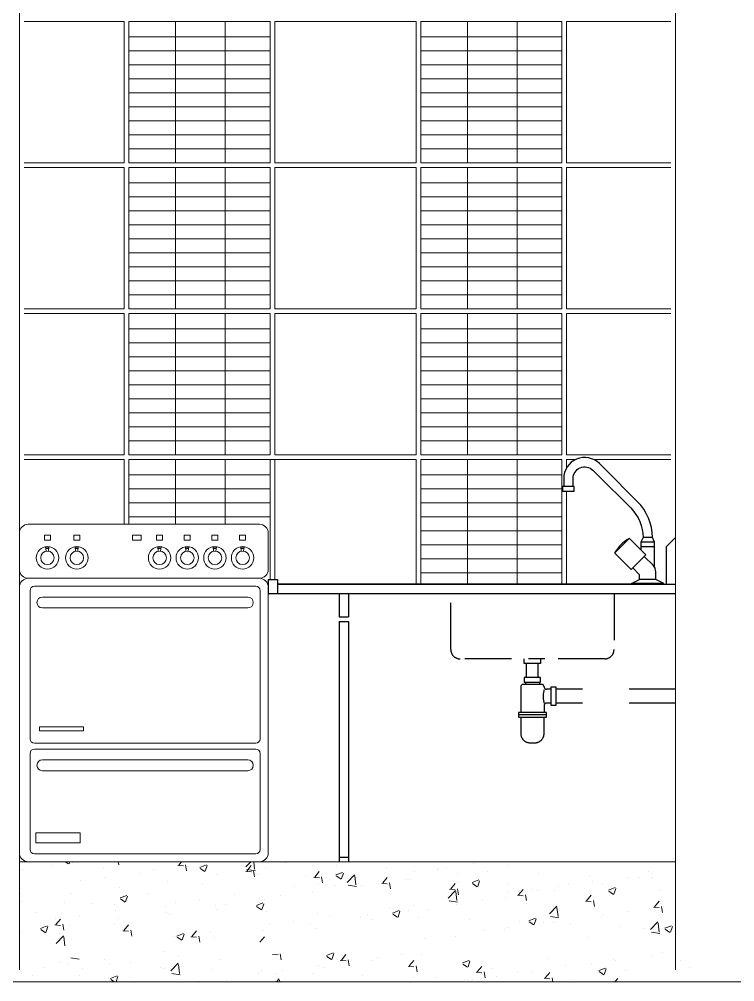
# Model space of a CAD drawing. Extents: x 1270 to 1442, y 932 to 1016.
# Drawn here: x 1409.4 to 1410.934, y 993.552 to 995.616 of the extents above; entities that cross this region are included whole.
import ezdxf

# ---------------------------------------------------------------- set-up
doc = ezdxf.new("R2010")
doc.units = 0
doc.header["$MEASUREMENT"] = 0
doc.linetypes.add('HIDDEN2', pattern=[4.7625, 3.175, -1.5875])
doc.layers.add('arquitecturapasito', color=252, linetype='Continuous', lineweight=5)

msp = doc.modelspace()

# ---------------------------------------------------------------- linework, layer by layer
for p, q in [((1410.7067, 994.5019), (1410.679, 994.4742)), ((1410.7572, 994.5047), (1410.7372, 994.5047)), ((1410.8072, 994.5047), (1410.7872, 994.4847)), ((1410.7622, 994.4947), (1410.7322, 994.4947)), ((1410.7622, 994.4847), (1410.7322, 994.4847)), ((1410.7872, 994.4847), (1410.7872, 994.4047)), ((1409.9336, 994.4147), (1409.9336, 994.3847)), ((1409.9336, 994.4147), (1409.9536, 994.4147)), ((1409.9536, 994.4147), (1409.9536, 994.3847)), ((1409.9536, 994.4047), (1410.8072, 994.4047)), ((1410.7822, 994.4067), (1410.7122, 994.4067)), ((1410.7647, 994.4147), (1410.7297, 994.4147)), ((1409.9336, 994.3847), (1410.8072, 994.3847)), ((1410.0854, 994.3847), (1410.0854, 994.3347)), ((1410.1054, 994.3847), (1410.1054, 994.3347)), ((1410.0854, 994.3247), (1410.0854, 993.8096)), ((1410.1054, 994.3247), (1410.1054, 993.8096)), ((1410.0854, 993.8196), (1410.1054, 993.8196)), ((1410.0854, 993.8196), (1410.0854, 993.8096)), ((1410.1054, 993.8196), (1410.1054, 993.8096))]:
    msp.add_line(p, q)
at = {"linetype": 'HIDDEN2', "ltscale": 0.02}
for p, q in [((1410.4876, 994.2047), (1410.4876, 994.2347)), ((1410.5092, 994.2447), (1410.4917, 994.2447)), ((1410.5267, 994.2447), (1410.5092, 994.2447)), ((1410.5126, 994.2047), (1410.5126, 994.2347)), ((1410.4851, 994.1947), (1410.4851, 994.1897)), ((1410.5151, 994.1947), (1410.5151, 994.1897)), ((1410.5251, 994.1847), (1410.5251, 994.1847)), ((1410.5251, 994.1847), (1410.5251, 994.1847)), ((1410.8072, 994.1797), (1410.5501, 994.1797)), ((1410.8072, 994.1497), (1410.5501, 994.1497)), ((1410.5301, 994.1247), (1410.4701, 994.1247))]:
    msp.add_line(p, q, dxfattribs=at)
for points in [[(1410.7622, 994.4411), (1410.7622, 994.4947), (1410.7572, 994.5047, 0.198912), (1410.725, 994.5824), (1410.6543, 994.6532), (1410.6438, 994.6636, 0.666179), (1410.5672, 994.6316), (1410.5672, 994.6147)], [(1410.5872, 994.6147), (1410.5872, 994.6316, -0.664582), (1410.6297, 994.6494), (1410.6401, 994.639), (1410.7108, 994.5683, -0.198912), (1410.7372, 994.5047), (1410.7322, 994.4947), (1410.7322, 994.4792)], [(1410.7822, 994.4047), (1410.7822, 994.4067), (1410.7647, 994.4147), (1410.7647, 994.4314, 0.198912), (1410.7588, 994.4455), (1410.7399, 994.4644)], [(1410.7122, 994.4047), (1410.7122, 994.4067), (1410.7297, 994.4147), (1410.7297, 994.4243, 0.198912), (1410.7291, 994.4258), (1410.7152, 994.4397)]]:
    msp.add_lwpolyline(points, format="xyb")
msp.add_lwpolyline([(1410.5897, 994.6047), (1410.5897, 994.6147), (1410.5647, 994.6147), (1410.5647, 994.6047)], close=True)
msp.add_lwpolyline([(1410.7117, 994.4361), (1410.7435, 994.468), (1410.7092, 994.5022, 0.33956), (1410.7068, 994.5025, 0.131459), (1410.6771, 994.4728, 0.33956), (1410.6774, 994.4704)], format="xyb", close=True)
for points in [[(1410.7572, 994.4047), (1409.9536, 994.4047)], [(1409.9336, 994.3847), (1410.7572, 994.3847)], [(1410.0854, 994.3347), (1410.1054, 994.3347)], [(1410.0854, 994.3247), (1410.1054, 994.3247)]]:
    msp.add_lwpolyline(points)
for points in [[(1410.6751, 994.3847), (1410.6751, 994.2647, -0.414214), (1410.6551, 994.2447), (1410.3451, 994.2447, -0.414214), (1410.3251, 994.2647), (1410.3251, 994.3847)], [(1410.5401, 994.1797), (1410.5301, 994.1797, -0.414214), (1410.5251, 994.1847, 0.414214), (1410.5201, 994.1897), (1410.4801, 994.1897, 0.414214), (1410.4751, 994.1847), (1410.4751, 994.1297)], [(1410.5401, 994.1497), (1410.5301, 994.1497, 0.414214), (1410.5251, 994.1447), (1410.5251, 994.1297)], [(1410.4751, 994.1197), (1410.4751, 994.0847, 0.414214), (1410.4951, 994.0647), (1410.5051, 994.0647, 0.414214), (1410.5251, 994.0847), (1410.5251, 994.1197)]]:
    msp.add_lwpolyline(points, format="xyb", dxfattribs=at)
msp.add_lwpolyline([(1410.5176, 994.2447), (1410.5176, 994.2347), (1410.4826, 994.2347), (1410.4826, 994.2447)], dxfattribs=at)
for points in [[(1410.5176, 994.1947), (1410.5176, 994.2047), (1410.4826, 994.2047), (1410.4826, 994.1947)], [(1410.5401, 994.1847), (1410.5501, 994.1847), (1410.5501, 994.1447), (1410.5401, 994.1447)], [(1410.5301, 994.1197), (1410.5301, 994.1297), (1410.4701, 994.1297), (1410.4701, 994.1197)]]:
    msp.add_lwpolyline(points, close=True, dxfattribs=at)
msp.add_arc((1410.5745, 994.1639), 0.0514, 163.6228, 196.0694, dxfattribs=at)
at = {"layer": 'arquitecturapasito', "color": 252}
for p, q in [((1409.4001, 996.2375), (1409.4001, 993.5775)), ((1409.4002, 993.5775), (1409.4002, 996.2375)), ((1410.8071, 996.2375), (1410.8071, 993.5775)), ((1410.8072, 993.5775), (1410.8072, 996.2375)), ((1409.6245, 995.6115), (1409.4102, 995.6115)), ((1409.6245, 995.6115), (1409.6245, 995.3085)), ((1409.6345, 995.6115), (1409.6345, 995.3085)), ((1409.6345, 995.6115), (1409.9375, 995.6115)), ((1409.7351, 995.6115), (1409.7351, 995.3085)), ((1409.8412, 995.6115), (1409.8412, 995.3085)), ((1409.9375, 995.3085), (1409.9375, 995.6115)), ((1410.2505, 995.6115), (1409.9475, 995.6115)), ((1409.9475, 995.3085), (1409.9475, 995.6115)), ((1410.2505, 995.6115), (1410.2505, 995.3085)), ((1410.2605, 995.6115), (1410.2605, 995.3085)), ((1410.2605, 995.6115), (1410.5635, 995.6115)), ((1410.2605, 995.6115), (1410.5635, 995.6115)), ((1410.3611, 995.6115), (1410.3611, 995.3085)), ((1410.4672, 995.6115), (1410.4672, 995.3085)), ((1410.5635, 995.3085), (1410.5635, 995.6115)), ((1410.5735, 995.3085), (1410.5735, 995.6115)), ((1410.5735, 995.6115), (1410.7972, 995.6115)), ((1409.6345, 995.5785), (1409.9375, 995.5785)), ((1410.2605, 995.5785), (1410.5635, 995.5785)), ((1409.6345, 995.5485), (1409.9375, 995.5485)), ((1410.2605, 995.5485), (1410.5635, 995.5485)), ((1409.6345, 995.5185), (1409.9375, 995.5185)), ((1410.2605, 995.5185), (1410.5635, 995.5185)), ((1409.6345, 995.4885), (1409.9375, 995.4885)), ((1410.2605, 995.4885), (1410.5635, 995.4885)), ((1409.6345, 995.4585), (1409.9375, 995.4585)), ((1410.2605, 995.4585), (1410.5635, 995.4585)), ((1409.6345, 995.4285), (1409.9375, 995.4285)), ((1410.2605, 995.4285), (1410.5635, 995.4285)), ((1409.6345, 995.3985), (1409.9375, 995.3985)), ((1410.2605, 995.3985), (1410.5635, 995.3985)), ((1409.6345, 995.3685), (1409.9375, 995.3685)), ((1410.2605, 995.3685), (1410.5635, 995.3685)), ((1409.6345, 995.3385), (1409.9375, 995.3385)), ((1410.2605, 995.3385), (1410.5635, 995.3385)), ((1409.4102, 995.3085), (1409.6245, 995.3085)), ((1409.6345, 995.3085), (1409.9375, 995.3085)), ((1410.2505, 995.3085), (1409.9475, 995.3085)), ((1410.2605, 995.3085), (1410.5635, 995.3085)), ((1410.5735, 995.3085), (1410.7972, 995.3085)), ((1409.4102, 995.2985), (1409.6245, 995.2985)), ((1409.6245, 995.2985), (1409.6245, 994.9955)), ((1409.6345, 995.2985), (1409.6345, 994.9955)), ((1409.6345, 995.2985), (1409.9375, 995.2985)), ((1409.7351, 995.2985), (1409.7351, 994.9955)), ((1409.8412, 995.2985), (1409.8412, 994.9955)), ((1409.9375, 994.9955), (1409.9375, 995.2985)), ((1410.2505, 995.2985), (1409.9475, 995.2985)), ((1409.9475, 994.9955), (1409.9475, 995.2985)), ((1410.2505, 995.2985), (1410.2505, 994.9955)), ((1410.2605, 995.2985), (1410.2605, 994.9955)), ((1410.2605, 995.2985), (1410.5635, 995.2985)), ((1410.2605, 995.2985), (1410.5635, 995.2985)), ((1410.3611, 995.2985), (1410.3611, 994.9955)), ((1410.4672, 995.2985), (1410.4672, 994.9955)), ((1410.5635, 994.9955), (1410.5635, 995.2985)), ((1410.5735, 994.9955), (1410.5735, 995.2985)), ((1410.5735, 995.2985), (1410.7972, 995.2985)), ((1409.6345, 995.2655), (1409.9375, 995.2655)), ((1410.2605, 995.2655), (1410.5635, 995.2655)), ((1409.6345, 995.2355), (1409.9375, 995.2355)), ((1410.2605, 995.2355), (1410.5635, 995.2355)), ((1409.6345, 995.2055), (1409.9375, 995.2055)), ((1410.2605, 995.2055), (1410.5635, 995.2055)), ((1409.6345, 995.1755), (1409.9375, 995.1755)), ((1410.2605, 995.1755), (1410.5635, 995.1755)), ((1409.6345, 995.1455), (1409.9375, 995.1455)), ((1410.2605, 995.1455), (1410.5635, 995.1455)), ((1409.6345, 995.1155), (1409.9375, 995.1155)), ((1410.2605, 995.1155), (1410.5635, 995.1155)), ((1409.6345, 995.0855), (1409.9375, 995.0855)), ((1410.2605, 995.0855), (1410.5635, 995.0855)), ((1409.6345, 995.0555), (1409.9375, 995.0555)), ((1410.2605, 995.0555), (1410.5635, 995.0555)), ((1409.6345, 995.0255), (1409.9375, 995.0255)), ((1410.2605, 995.0255), (1410.5635, 995.0255)), ((1409.4102, 994.9955), (1409.6245, 994.9955)), ((1409.6345, 994.9955), (1409.9375, 994.9955)), ((1410.2505, 994.9955), (1409.9475, 994.9955)), ((1410.2605, 994.9955), (1410.5635, 994.9955)), ((1410.5735, 994.9955), (1410.7972, 994.9955)), ((1409.4102, 994.9855), (1409.6245, 994.9855)), ((1409.6245, 994.9855), (1409.6245, 994.6825)), ((1409.6345, 994.9855), (1409.6345, 994.6825)), ((1409.6345, 994.9855), (1409.9375, 994.9855)), ((1409.6345, 994.9855), (1409.9375, 994.9855)), ((1409.7351, 994.9855), (1409.7351, 994.6825)), ((1409.8412, 994.9855), (1409.8412, 994.6825)), ((1409.9375, 994.6825), (1409.9375, 994.9855)), ((1410.2505, 994.9855), (1409.9475, 994.9855)), ((1409.9475, 994.6825), (1409.9475, 994.9855)), ((1410.2505, 994.9855), (1410.2505, 994.6825)), ((1410.2605, 994.9855), (1410.2605, 994.6825)), ((1410.2605, 994.9855), (1410.5635, 994.9855)), ((1410.2605, 994.9855), (1410.5635, 994.9855)), ((1410.2605, 994.9855), (1410.5635, 994.9855)), ((1410.3611, 994.9855), (1410.3611, 994.6825)), ((1410.4672, 994.9855), (1410.4672, 994.6825)), ((1410.5635, 994.6825), (1410.5635, 994.9855)), ((1410.5735, 994.6825), (1410.5735, 994.9855)), ((1410.5735, 994.9855), (1410.7972, 994.9855)), ((1409.6345, 994.9525), (1409.9375, 994.9525)), ((1410.2605, 994.9525), (1410.5635, 994.9525)), ((1409.6345, 994.9225), (1409.9375, 994.9225)), ((1410.2605, 994.9225), (1410.5635, 994.9225)), ((1409.6345, 994.8925), (1409.9375, 994.8925)), ((1410.2605, 994.8925), (1410.5635, 994.8925)), ((1409.6345, 994.8625), (1409.9375, 994.8625)), ((1410.2605, 994.8625), (1410.5635, 994.8625)), ((1409.6345, 994.8325), (1409.9375, 994.8325)), ((1410.2605, 994.8325), (1410.5635, 994.8325)), ((1409.6345, 994.8025), (1409.9375, 994.8025)), ((1410.2605, 994.8025), (1410.5635, 994.8025)), ((1409.6345, 994.7725), (1409.9375, 994.7725)), ((1410.2605, 994.7725), (1410.5635, 994.7725)), ((1409.6345, 994.7425), (1409.9375, 994.7425)), ((1410.2605, 994.7425), (1410.5635, 994.7425)), ((1409.6345, 994.7125), (1409.9375, 994.7125)), ((1410.2605, 994.7125), (1410.5635, 994.7125)), ((1409.4102, 994.6825), (1409.6245, 994.6825)), ((1409.4102, 994.6725), (1409.6245, 994.6725)), ((1409.6245, 994.6725), (1409.6245, 994.5336)), ((1409.6345, 994.6825), (1409.9375, 994.6825)), ((1410.2505, 994.6725), (1409.6345, 994.6725)), ((1409.6345, 994.6725), (1409.6345, 994.5336)), ((1409.6345, 994.6725), (1409.9375, 994.6725)), ((1409.6345, 994.6725), (1409.9375, 994.6725)), ((1409.7351, 994.6725), (1409.7351, 994.5336)), ((1409.8412, 994.6725), (1409.8412, 994.5336)), ((1409.9375, 994.4147), (1409.9375, 994.6725)), ((1410.2505, 994.6825), (1409.9475, 994.6825)), ((1409.9475, 994.4147), (1409.9475, 994.6725)), ((1410.2505, 994.6725), (1410.2505, 994.4047)), ((1410.2605, 994.6825), (1410.5635, 994.6825)), ((1410.2605, 994.6725), (1410.2605, 994.4047)), ((1410.2605, 994.6725), (1410.5635, 994.6725)), ((1410.2605, 994.6725), (1410.5635, 994.6725)), ((1410.2605, 994.6725), (1410.5635, 994.6725)), ((1410.3611, 994.6725), (1410.3611, 994.4047)), ((1410.4672, 994.6725), (1410.4672, 994.4047)), ((1410.5635, 994.4047), (1410.5635, 994.6725)), ((1410.5735, 994.6825), (1410.7972, 994.6825)), ((1410.5735, 994.6546), (1410.5735, 994.6725)), ((1410.5735, 994.6725), (1410.5934, 994.6725)), ((1410.631, 994.6725), (1410.7972, 994.6725)), ((1409.6345, 994.6395), (1409.9375, 994.6395)), ((1410.2605, 994.6395), (1410.5635, 994.6395)), ((1409.6345, 994.6095), (1409.9375, 994.6095)), ((1410.2605, 994.6095), (1410.5635, 994.6095)), ((1410.5735, 994.4047), (1410.5735, 994.6047)), ((1409.6345, 994.5795), (1409.9375, 994.5795)), ((1410.2605, 994.5795), (1410.5635, 994.5795)), ((1409.6345, 994.5495), (1409.9375, 994.5495)), ((1410.2605, 994.5495), (1410.5635, 994.5495)), ((1410.2605, 994.5195), (1410.5635, 994.5195)), ((1410.2605, 994.4895), (1410.5635, 994.4895)), ((1410.2605, 994.4595), (1410.5635, 994.4595)), ((1410.2605, 994.4295), (1410.5635, 994.4295)), ((1409.4002, 993.8096), (1410.8072, 993.8096)), ((1410.836, 993.5823), (1410.8361, 993.5823)), ((1407.7539, 993.5523), (1418.9759, 993.5523)), ((1410.4581, 993.5523), (1418.9215, 993.5523))]:
    msp.add_line(p, q, dxfattribs=at)
at = {"layer": 'arquitecturapasito', "color": 252, "linetype": 'Continuous'}
for p, q in [((1409.9146, 994.5336), (1409.4192, 994.5336)), ((1409.4666, 994.5097), (1409.4536, 994.5097)), ((1409.4536, 994.5097), (1409.4536, 994.4993)), ((1409.4536, 994.4993), (1409.4666, 994.4993)), ((1409.4666, 994.4993), (1409.4666, 994.5097)), ((1409.5298, 994.5097), (1409.5167, 994.5097)), ((1409.5167, 994.5097), (1409.5167, 994.4993)), ((1409.5167, 994.4993), (1409.5298, 994.4993)), ((1409.5298, 994.4993), (1409.5298, 994.5097)), ((1409.6611, 994.5097), (1409.6425, 994.5097)), ((1409.6425, 994.5097), (1409.6425, 994.4993)), ((1409.6425, 994.4993), (1409.6611, 994.4993)), ((1409.6611, 994.4993), (1409.6611, 994.5097)), ((1409.7072, 994.5097), (1409.6941, 994.5097)), ((1409.6941, 994.5097), (1409.6941, 994.4993)), ((1409.6941, 994.4993), (1409.7072, 994.4993)), ((1409.7072, 994.4993), (1409.7072, 994.5097)), ((1409.7665, 994.5097), (1409.7534, 994.5097)), ((1409.7534, 994.5097), (1409.7534, 994.4993)), ((1409.7534, 994.4993), (1409.7665, 994.4993)), ((1409.7665, 994.4993), (1409.7665, 994.5097)), ((1409.8258, 994.5097), (1409.8127, 994.5097)), ((1409.8127, 994.5097), (1409.8127, 994.4993)), ((1409.8127, 994.4993), (1409.8258, 994.4993)), ((1409.8258, 994.4993), (1409.8258, 994.5097)), ((1409.8851, 994.5097), (1409.872, 994.5097)), ((1409.872, 994.5097), (1409.872, 994.4993)), ((1409.872, 994.4993), (1409.8851, 994.4993)), ((1409.8851, 994.4993), (1409.8851, 994.5097)), ((1409.9336, 994.5146), (1409.9336, 994.4365)), ((1409.4572, 994.4758), (1409.4564, 994.4851)), ((1409.4572, 994.4811), (1409.4626, 994.4812)), ((1409.4573, 994.484), (1409.4625, 994.484)), ((1409.4622, 994.4759), (1409.4634, 994.4852)), ((1409.5203, 994.4758), (1409.5195, 994.4851)), ((1409.5204, 994.484), (1409.5256, 994.484)), ((1409.5204, 994.4811), (1409.5257, 994.4812)), ((1409.5253, 994.4759), (1409.5264, 994.4852)), ((1409.6978, 994.4758), (1409.697, 994.4851)), ((1409.6978, 994.4811), (1409.7031, 994.4812)), ((1409.6979, 994.484), (1409.7031, 994.484)), ((1409.7028, 994.4759), (1409.7039, 994.4852)), ((1409.7571, 994.4758), (1409.7563, 994.4851)), ((1409.7571, 994.484), (1409.7623, 994.484)), ((1409.7571, 994.4811), (1409.7625, 994.4812)), ((1409.7621, 994.4759), (1409.7632, 994.4852)), ((1409.8164, 994.4758), (1409.8156, 994.4851)), ((1409.8164, 994.4811), (1409.8217, 994.4812)), ((1409.8165, 994.484), (1409.8217, 994.484)), ((1409.8214, 994.4759), (1409.8225, 994.4852)), ((1409.8757, 994.4758), (1409.8749, 994.4851)), ((1409.8757, 994.484), (1409.8809, 994.484)), ((1409.8757, 994.4811), (1409.8811, 994.4812)), ((1409.8807, 994.4759), (1409.8818, 994.4852)), ((1409.4192, 994.4175), (1409.9146, 994.4175)), ((1409.4002, 993.8286), (1409.4002, 994.3985)), ((1409.907, 994.4004), (1409.4324, 994.4004)), ((1409.9336, 994.3985), (1409.9336, 993.8286)), ((1409.4229, 994.0733), (1409.4229, 994.3909)), ((1409.8899, 994.3772), (1409.4495, 994.3772)), ((1409.9165, 994.3909), (1409.9165, 994.0733)), ((1409.4495, 994.3539), (1409.8899, 994.3539)), ((1409.5377, 994.0987), (1409.4432, 994.0987)), ((1409.4432, 994.0987), (1409.4432, 994.0901)), ((1409.4432, 994.0901), (1409.5377, 994.0901)), ((1409.5377, 994.0901), (1409.5377, 994.0987)), ((1409.4324, 994.0638), (1409.907, 994.0638)), ((1409.4324, 994.0514), (1409.907, 994.0514)), ((1409.4229, 994.0419), (1409.4229, 993.8362)), ((1409.8899, 994.0283), (1409.4495, 994.0283)), ((1409.9165, 994.0419), (1409.9165, 993.8362)), ((1409.4495, 994.0049), (1409.8899, 994.0049)), ((1409.5307, 993.8713), (1409.4355, 993.8713)), ((1409.4355, 993.8713), (1409.4355, 993.8505)), ((1409.5307, 993.8505), (1409.5307, 993.8713)), ((1409.4355, 993.8505), (1409.5307, 993.8505)), ((1409.907, 993.8267), (1409.4324, 993.8267)), ((1409.9146, 993.8096), (1409.4192, 993.8096)), ((1409.4712, 993.8026), (1409.4712, 993.8026)), ((1409.4985, 993.8096), (1409.5056, 993.8048)), ((1409.5066, 993.8054), (1409.508, 993.8096)), ((1409.5132, 993.8081), (1409.5132, 993.8081)), ((1409.5796, 993.798), (1409.5796, 993.798)), ((1409.613, 993.8028), (1409.6117, 993.8096)), ((1409.7397, 993.8016), (1409.7518, 993.8005)), ((1409.7418, 993.8024), (1409.7478, 993.8096)), ((1409.7587, 993.79), (1409.7564, 993.8028)), ((1409.7869, 993.7976), (1409.8011, 993.8031)), ((1409.788, 993.8021), (1409.788, 993.8021)), ((1409.7986, 993.7892), (1409.8027, 993.8014)), ((1409.8388, 993.8088), (1409.8388, 993.8088)), ((1409.8858, 993.7987), (1409.8962, 993.8096)), ((1409.8875, 993.7897), (1409.8973, 993.8013)), ((1409.9044, 993.7934), (1409.9025, 993.8096)), ((1409.9707, 993.807), (1409.9707, 993.807)), ((1410.0295, 993.8023), (1410.0295, 993.8023)), ((1410.0792, 993.8024), (1410.0792, 993.8024)), ((1410.1876, 993.7978), (1410.1876, 993.7978)), ((1410.3152, 993.7983), (1410.3152, 993.7983)), ((1410.3747, 993.8062), (1410.3747, 993.8062)), ((1410.4458, 993.8005), (1410.4458, 993.8005)), ((1409.4077, 993.7929), (1409.4077, 993.7929)), ((1409.6596, 993.7852), (1409.6596, 993.7852)), ((1409.6881, 993.7934), (1409.6881, 993.7934)), ((1409.7875, 993.7954), (1409.7977, 993.7886)), ((1409.7966, 993.7888), (1409.7966, 993.7888)), ((1409.8233, 993.783), (1409.8233, 993.783)), ((1409.8854, 993.7888), (1409.8976, 993.7878)), ((1409.888, 993.7932), (1409.9061, 993.7904)), ((1409.9045, 993.7773), (1409.9021, 993.79)), ((1409.9051, 993.7842), (1409.9051, 993.7842)), ((1409.911, 993.7819), (1409.911, 993.7819)), ((1409.9276, 993.7973), (1409.9276, 993.7973)), ((1410.0135, 993.7797), (1410.0135, 993.7797)), ((1410.0333, 993.7769), (1410.0431, 993.7886)), ((1410.0502, 993.7645), (1410.0479, 993.7773)), ((1410.0789, 993.7813), (1410.0931, 993.7868)), ((1410.0796, 993.7791), (1410.0897, 993.7723)), ((1410.0906, 993.7729), (1410.0947, 993.7852)), ((1410.1026, 993.7651), (1410.1185, 993.7816)), ((1410.1212, 993.7598), (1410.119, 993.7791)), ((1410.1967, 993.778), (1410.1967, 993.778)), ((1410.2468, 993.7894), (1410.2468, 993.7894)), ((1410.2961, 993.7932), (1410.2961, 993.7932)), ((1410.2977, 993.7961), (1410.2977, 993.7961)), ((1410.3403, 993.7853), (1410.3403, 993.7853)), ((1410.4046, 993.7886), (1410.4046, 993.7886)), ((1410.5131, 993.784), (1410.5131, 993.784)), ((1410.6215, 993.7795), (1410.6215, 993.7795)), ((1410.7483, 993.7883), (1410.7483, 993.7883)), ((1410.7566, 993.7834), (1410.7566, 993.7834)), ((1409.5318, 993.7684), (1409.5318, 993.7684)), ((1409.5827, 993.7751), (1409.5827, 993.7751)), ((1409.7177, 993.7678), (1409.7177, 993.7678)), ((1409.7925, 993.7616), (1409.7925, 993.7616)), ((1410.0312, 993.7761), (1410.0433, 993.775)), ((1410.0415, 993.7624), (1410.0415, 993.7624)), ((1410.0782, 993.7577), (1410.0782, 993.7577)), ((1410.1049, 993.7596), (1410.1229, 993.7568)), ((1410.1185, 993.7725), (1410.1185, 993.7725)), ((1410.122, 993.7751), (1410.122, 993.7751)), ((1410.1333, 993.7579), (1410.1333, 993.7579)), ((1410.1769, 993.7633), (1410.189, 993.7623)), ((1410.179, 993.7642), (1410.1888, 993.7758)), ((1410.1959, 993.7518), (1410.1936, 993.7645)), ((1410.2305, 993.7705), (1410.2305, 993.7705)), ((1410.2376, 993.7722), (1410.2376, 993.7722)), ((1410.3248, 993.7514), (1410.3346, 993.7631)), ((1410.3389, 993.7659), (1410.3389, 993.7659)), ((1410.3709, 993.765), (1410.3852, 993.7705)), ((1410.3716, 993.7628), (1410.3817, 993.756)), ((1410.3827, 993.7566), (1410.3868, 993.7689)), ((1410.4474, 993.7613), (1410.4474, 993.7613)), ((1410.5559, 993.7567), (1410.5559, 993.7567)), ((1410.5774, 993.7598), (1410.5774, 993.7598)), ((1410.6298, 993.7679), (1410.6298, 993.7679)), ((1410.6503, 993.7602), (1410.6503, 993.7602)), ((1410.7057, 993.7767), (1410.7057, 993.7767)), ((1410.73, 993.7749), (1410.73, 993.7749)), ((1410.7558, 993.7754), (1410.7558, 993.7754)), ((1409.4035, 993.7515), (1409.4035, 993.7515)), ((1409.5108, 993.7405), (1409.5108, 993.7405)), ((1409.6151, 993.7548), (1409.6151, 993.7548)), ((1409.6161, 993.7321), (1409.6304, 993.7375)), ((1409.6279, 993.7236), (1409.632, 993.7359)), ((1409.674, 993.7413), (1409.674, 993.7413)), ((1409.8623, 993.7388), (1409.8623, 993.7388)), ((1409.9597, 993.7373), (1409.9597, 993.7373)), ((1409.9907, 993.7557), (1409.9907, 993.7557)), ((1410.0278, 993.7427), (1410.0278, 993.7427)), ((1410.3195, 993.7315), (1410.3353, 993.7479)), ((1410.3226, 993.7506), (1410.3348, 993.7495)), ((1410.3381, 993.7262), (1410.3359, 993.7455)), ((1410.3417, 993.739), (1410.3393, 993.7518)), ((1410.4495, 993.743), (1410.4495, 993.743)), ((1410.4684, 993.7378), (1410.4805, 993.7368)), ((1410.4705, 993.7387), (1410.4803, 993.7503)), ((1410.4874, 993.7263), (1410.4851, 993.739)), ((1410.5004, 993.7497), (1410.5004, 993.7497)), ((1410.5113, 993.7476), (1410.5113, 993.7476)), ((1410.5477, 993.7471), (1410.5477, 993.7471)), ((1410.6163, 993.7259), (1410.6261, 993.7376)), ((1410.663, 993.7488), (1410.6772, 993.7542)), ((1410.6636, 993.7465), (1410.6737, 993.7397)), ((1410.6644, 993.7522), (1410.6644, 993.7522)), ((1410.6747, 993.7403), (1410.6788, 993.7526)), ((1410.7728, 993.7476), (1410.7728, 993.7476)), ((1409.4052, 993.7252), (1409.4052, 993.7252)), ((1409.4964, 993.722), (1409.4964, 993.722)), ((1409.5555, 993.7209), (1409.5555, 993.7209)), ((1409.6048, 993.7174), (1409.6048, 993.7174)), ((1409.6168, 993.7298), (1409.6269, 993.723)), ((1409.7345, 993.722), (1409.7345, 993.722)), ((1409.7854, 993.7287), (1409.7854, 993.7287)), ((1409.8208, 993.7154), (1409.8208, 993.7154)), ((1409.8412, 993.717), (1409.8412, 993.717)), ((1409.9082, 993.7158), (1409.9224, 993.7212)), ((1409.9199, 993.7073), (1409.924, 993.7196)), ((1409.9251, 993.7297), (1409.9251, 993.7297)), ((1410.2442, 993.716), (1410.2442, 993.716)), ((1410.3212, 993.7261), (1410.3212, 993.7261)), ((1410.3217, 993.726), (1410.3398, 993.7232)), ((1410.3378, 993.7176), (1410.3378, 993.7176)), ((1410.3928, 993.7272), (1410.3928, 993.7272)), ((1410.4433, 993.7328), (1410.4433, 993.7328)), ((1410.6141, 993.7251), (1410.6263, 993.724)), ((1410.6332, 993.7135), (1410.6308, 993.7262)), ((1410.762, 993.7132), (1410.7718, 993.7248)), ((1409.437, 993.7006), (1409.437, 993.7006)), ((1409.5292, 993.6949), (1409.5292, 993.6949)), ((1409.6062, 993.7051), (1409.6062, 993.7051)), ((1409.7133, 993.7128), (1409.7133, 993.7128)), ((1409.7153, 993.7001), (1409.7153, 993.7001)), ((1409.7227, 993.6966), (1409.7227, 993.6966)), ((1409.8218, 993.7082), (1409.8218, 993.7082)), ((1409.9088, 993.7136), (1409.9189, 993.7067)), ((1409.9303, 993.7037), (1409.9303, 993.7037)), ((1410.0387, 993.6991), (1410.0387, 993.6991)), ((1410.1472, 993.6945), (1410.1472, 993.6945)), ((1410.1934, 993.7093), (1410.1934, 993.7093)), ((1410.2002, 993.6995), (1410.2144, 993.705)), ((1410.2009, 993.6973), (1410.211, 993.6905)), ((1410.2119, 993.6911), (1410.216, 993.7034)), ((1410.2352, 993.7046), (1410.2352, 993.7046)), ((1410.2743, 993.7069), (1410.2743, 993.7069)), ((1410.5364, 993.6978), (1410.5522, 993.7143)), ((1410.555, 993.6925), (1410.5527, 993.7118)), ((1410.6522, 993.6966), (1410.6522, 993.6966)), ((1410.7031, 993.7033), (1410.7031, 993.7033)), ((1410.7534, 993.7077), (1410.7534, 993.7077)), ((1410.7599, 993.7123), (1410.772, 993.7113)), ((1410.7789, 993.7008), (1410.7766, 993.7135)), ((1410.7801, 993.7134), (1410.7801, 993.7134)), ((1409.4764, 993.6742), (1409.4885, 993.6732)), ((1409.4784, 993.6882), (1409.4784, 993.6882)), ((1409.4785, 993.6751), (1409.4883, 993.6868)), ((1409.4954, 993.6627), (1409.4931, 993.6754)), ((1409.6042, 993.6763), (1409.6042, 993.6763)), ((1409.6126, 993.6871), (1409.6126, 993.6871)), ((1409.6242, 993.6623), (1409.634, 993.674)), ((1409.9372, 993.6755), (1409.9372, 993.6755)), ((1409.9881, 993.6822), (1409.9881, 993.6822)), ((1410.0253, 993.6751), (1410.0253, 993.6751)), ((1410.065, 993.6924), (1410.065, 993.6924)), ((1410.1308, 993.6903), (1410.1308, 993.6903)), ((1410.1558, 993.6865), (1410.1558, 993.6865)), ((1410.2557, 993.6899), (1410.2557, 993.6899)), ((1410.3642, 993.6853), (1410.3642, 993.6853)), ((1410.4726, 993.6808), (1410.4726, 993.6808)), ((1410.4922, 993.6832), (1410.5064, 993.6887)), ((1410.4929, 993.681), (1410.503, 993.6742)), ((1410.5039, 993.6748), (1410.5081, 993.6871)), ((1410.5239, 993.6797), (1410.5239, 993.6797)), ((1410.5386, 993.6923), (1410.5567, 993.6895)), ((1410.5452, 993.6795), (1410.5452, 993.6795)), ((1410.5811, 993.6762), (1410.5811, 993.6762)), ((1410.6478, 993.6925), (1410.6478, 993.6925)), ((1410.7532, 993.6642), (1410.7691, 993.6807)), ((1410.7718, 993.6589), (1410.7696, 993.6782)), ((1409.4027, 993.6576), (1409.4027, 993.6576)), ((1409.4454, 993.6665), (1409.4596, 993.672)), ((1409.4461, 993.6643), (1409.4562, 993.6575)), ((1409.4571, 993.6581), (1409.4613, 993.6704)), ((1409.4857, 993.656), (1409.4857, 993.656)), ((1409.5083, 993.6728), (1409.5083, 993.6728)), ((1409.6221, 993.6615), (1409.6342, 993.6604)), ((1409.6412, 993.6499), (1409.6388, 993.6627)), ((1409.7374, 993.6502), (1409.7517, 993.6557)), ((1409.7492, 993.6418), (1409.7533, 993.6541)), ((1409.77, 993.6496), (1409.7798, 993.6612)), ((1409.8089, 993.6586), (1409.8089, 993.6586)), ((1409.9227, 993.662), (1409.9227, 993.662)), ((1410.0373, 993.6662), (1410.0373, 993.6662)), ((1410.3961, 993.6628), (1410.3961, 993.6628)), ((1410.4409, 993.6652), (1410.4409, 993.6652)), ((1410.447, 993.6695), (1410.447, 993.6695)), ((1410.6896, 993.6716), (1410.6896, 993.6716)), ((1410.7399, 993.667), (1410.7399, 993.667)), ((1410.7555, 993.6587), (1410.7735, 993.6559)), ((1410.7842, 993.667), (1410.7985, 993.6724)), ((1410.7849, 993.6647), (1410.795, 993.6579)), ((1410.796, 993.6585), (1410.8001, 993.6708)), ((1410.798, 993.667), (1410.798, 993.667)), ((1409.479, 993.6344), (1409.4948, 993.6509)), ((1409.4976, 993.6291), (1409.4954, 993.6484)), ((1409.7319, 993.6485), (1409.7319, 993.6485)), ((1409.7381, 993.648), (1409.7482, 993.6412)), ((1409.7679, 993.6487), (1409.78, 993.6477)), ((1409.7869, 993.6372), (1409.7846, 993.6499)), ((1409.8183, 993.6477), (1409.8183, 993.6477)), ((1409.9157, 993.6368), (1409.9255, 993.6485)), ((1409.9188, 993.6459), (1409.9188, 993.6459)), ((1410.2678, 993.6459), (1410.2678, 993.6459)), ((1410.3353, 993.65), (1410.3353, 993.65)), ((1410.6214, 993.6467), (1410.6214, 993.6467)), ((1409.7099, 993.6166), (1409.7099, 993.6166)), ((1409.9615, 993.5992), (1409.9592, 993.6119)), ((1410.0583, 993.6087), (1410.0726, 993.6142)), ((1410.0701, 993.6003), (1410.0742, 993.6126)), ((1410.2616, 993.6117), (1410.2616, 993.6117)), ((1410.7798, 993.6149), (1410.7798, 993.6149)), ((1409.4857, 993.5929), (1409.4857, 993.5929)), ((1409.5101, 993.6037), (1409.5282, 993.6009)), ((1409.5816, 993.5997), (1409.5816, 993.5997)), ((1409.639, 993.5943), (1409.639, 993.5943)), ((1409.7247, 993.5756), (1409.7405, 993.5921)), ((1409.7417, 993.6073), (1409.7417, 993.6073)), ((1409.8291, 993.6003), (1409.8291, 993.6003)), ((1409.9425, 993.6108), (1409.9546, 993.6097)), ((1410.059, 993.6065), (1410.0691, 993.5997)), ((1410.0882, 993.598), (1410.1004, 993.5969)), ((1410.0904, 993.5989), (1410.1001, 993.6105)), ((1410.1073, 993.5865), (1410.1049, 993.5992)), ((1410.1572, 993.5974), (1410.1572, 993.5974)), ((1410.1688, 993.6039), (1410.1688, 993.6039)), ((1410.2197, 993.6106), (1410.2197, 993.6106)), ((1410.2361, 993.5861), (1410.2459, 993.5978)), ((1410.3504, 993.5925), (1410.3646, 993.5979)), ((1410.3621, 993.584), (1410.3662, 993.5963)), ((1410.5318, 993.6011), (1410.5318, 993.6011)), ((1410.6277, 993.5912), (1410.6277, 993.5912)), ((1410.6742, 993.5997), (1410.6742, 993.5997)), ((1410.6785, 993.5979), (1410.6785, 993.5979)), ((1410.7555, 993.608), (1410.7555, 993.608)), ((1410.8175, 993.5972), (1410.8175, 993.5972)), ((1409.4538, 993.5829), (1409.4538, 993.5829)), ((1409.5046, 993.5896), (1409.5046, 993.5896)), ((1409.5347, 993.58), (1409.5347, 993.58)), ((1409.5941, 993.5884), (1409.5941, 993.5884)), ((1409.7026, 993.5838), (1409.7026, 993.5838)), ((1409.7106, 993.58), (1409.7106, 993.58)), ((1409.7433, 993.5703), (1409.7411, 993.5896)), ((1409.8111, 993.5792), (1409.8111, 993.5792)), ((1409.9196, 993.5746), (1409.9196, 993.5746)), ((1409.9635, 993.5769), (1409.9635, 993.5769)), ((1410.0405, 993.587), (1410.0405, 993.587)), ((1410.0517, 993.5822), (1410.0517, 993.5822)), ((1410.234, 993.5853), (1410.2461, 993.5842)), ((1410.253, 993.5737), (1410.2507, 993.5864)), ((1410.351, 993.5903), (1410.3611, 993.5834)), ((1410.3797, 993.5725), (1410.3919, 993.5714)), ((1410.3818, 993.5734), (1410.3916, 993.585)), ((1410.3988, 993.5609), (1410.3964, 993.5737)), ((1410.4133, 993.5808), (1410.4133, 993.5808)), ((1410.4673, 993.5723), (1410.4673, 993.5723)), ((1410.4993, 993.5743), (1410.4993, 993.5743)), ((1410.5276, 993.5606), (1410.5374, 993.5723)), ((1410.5716, 993.5866), (1410.5716, 993.5866)), ((1410.6424, 993.5762), (1410.6566, 993.5817)), ((1410.643, 993.574), (1410.6532, 993.5672)), ((1410.6541, 993.5678), (1410.6582, 993.58)), ((1410.699, 993.5768), (1410.699, 993.5768)), ((1409.4291, 993.5647), (1409.4291, 993.5647)), ((1409.5285, 993.5656), (1409.5285, 993.5656)), ((1409.5921, 993.5596), (1409.5921, 993.5596)), ((1409.5956, 993.5595), (1409.6098, 993.5649)), ((1409.5962, 993.5573), (1409.6037, 993.5523)), ((1409.6077, 993.5523), (1409.6114, 993.5633)), ((1409.637, 993.5611), (1409.637, 993.5611)), ((1409.7269, 993.5701), (1409.745, 993.5673)), ((1409.7455, 993.5565), (1409.7455, 993.5565)), ((1409.7843, 993.5533), (1409.7843, 993.5533)), ((1409.8447, 993.5549), (1409.8447, 993.5549)), ((1409.9126, 993.5702), (1409.9126, 993.5702)), ((1409.9491, 993.5692), (1409.9491, 993.5692)), ((1409.9515, 993.5523), (1409.9574, 993.5584)), ((1409.9584, 993.5523), (1409.9579, 993.5559)), ((1410.028, 993.57), (1410.028, 993.57)), ((1410.1365, 993.5654), (1410.1365, 993.5654)), ((1410.245, 993.5609), (1410.245, 993.5609)), ((1410.2948, 993.5604), (1410.2948, 993.5604)), ((1410.3535, 993.5563), (1410.3535, 993.5563)), ((1410.3617, 993.5571), (1410.3617, 993.5571)), ((1410.3715, 993.5575), (1410.3715, 993.5575)), ((1410.4224, 993.5642), (1410.4224, 993.5642)), ((1410.5255, 993.5598), (1410.5376, 993.5587)), ((1410.5438, 993.5523), (1410.5422, 993.5609)), ((1410.5805, 993.5565), (1410.5805, 993.5565)), ((1410.677, 993.5523), (1410.6831, 993.5595))]:
    msp.add_line(p, q, dxfattribs=at)
for centre, radius in [((1409.4602, 994.4614), 0.0241), ((1409.5233, 994.4614), 0.0241), ((1409.7007, 994.4614), 0.0241), ((1409.7601, 994.4614), 0.0241), ((1409.8193, 994.4614), 0.0241), ((1409.8787, 994.4614), 0.0241), ((1409.4602, 994.4614), 0.0145), ((1409.5233, 994.4614), 0.0145), ((1409.7007, 994.4614), 0.0145), ((1409.7601, 994.4614), 0.0145), ((1409.8193, 994.4614), 0.0145), ((1409.8787, 994.4614), 0.0145)]:
    msp.add_circle(centre, radius, dxfattribs=at)
for centre, radius, start, end in [((1409.4192, 994.5146), 0.019, 90, 180), ((1409.9146, 994.5146), 0.019, 0, 90), ((1409.4192, 994.4365), 0.019, 180, 269.9999), ((1409.4192, 994.3985), 0.019, 90, 180), ((1409.9146, 994.4365), 0.019, 269.9999, 359.9999), ((1409.9146, 994.3985), 0.019, 0, 90), ((1409.4324, 994.3909), 0.0095, 90, 180), ((1409.907, 994.3909), 0.0095, 0, 90), ((1409.4495, 994.3656), 0.0117, 90, 270), ((1409.8899, 994.3656), 0.0117, 269.9999, 89.9999), ((1409.4324, 994.0733), 0.0095, 180, 269.9999), ((1409.907, 994.0733), 0.0095, 269.9999, 359.9999), ((1409.4324, 994.0419), 0.0095, 90, 180), ((1409.907, 994.0419), 0.0095, 0, 90), ((1409.4495, 994.0166), 0.0117, 90, 270), ((1409.8899, 994.0166), 0.0117, 269.9999, 89.9999), ((1409.4192, 993.8286), 0.019, 180, 269.9999), ((1409.4324, 993.8362), 0.0095, 180, 269.9999), ((1409.907, 993.8362), 0.0095, 269.9999, 359.9999), ((1409.9146, 993.8286), 0.019, 269.9999, 359.9999)]:
    msp.add_arc(centre, radius, start, end, dxfattribs=at)

doc.saveas('drawing.dxf')
